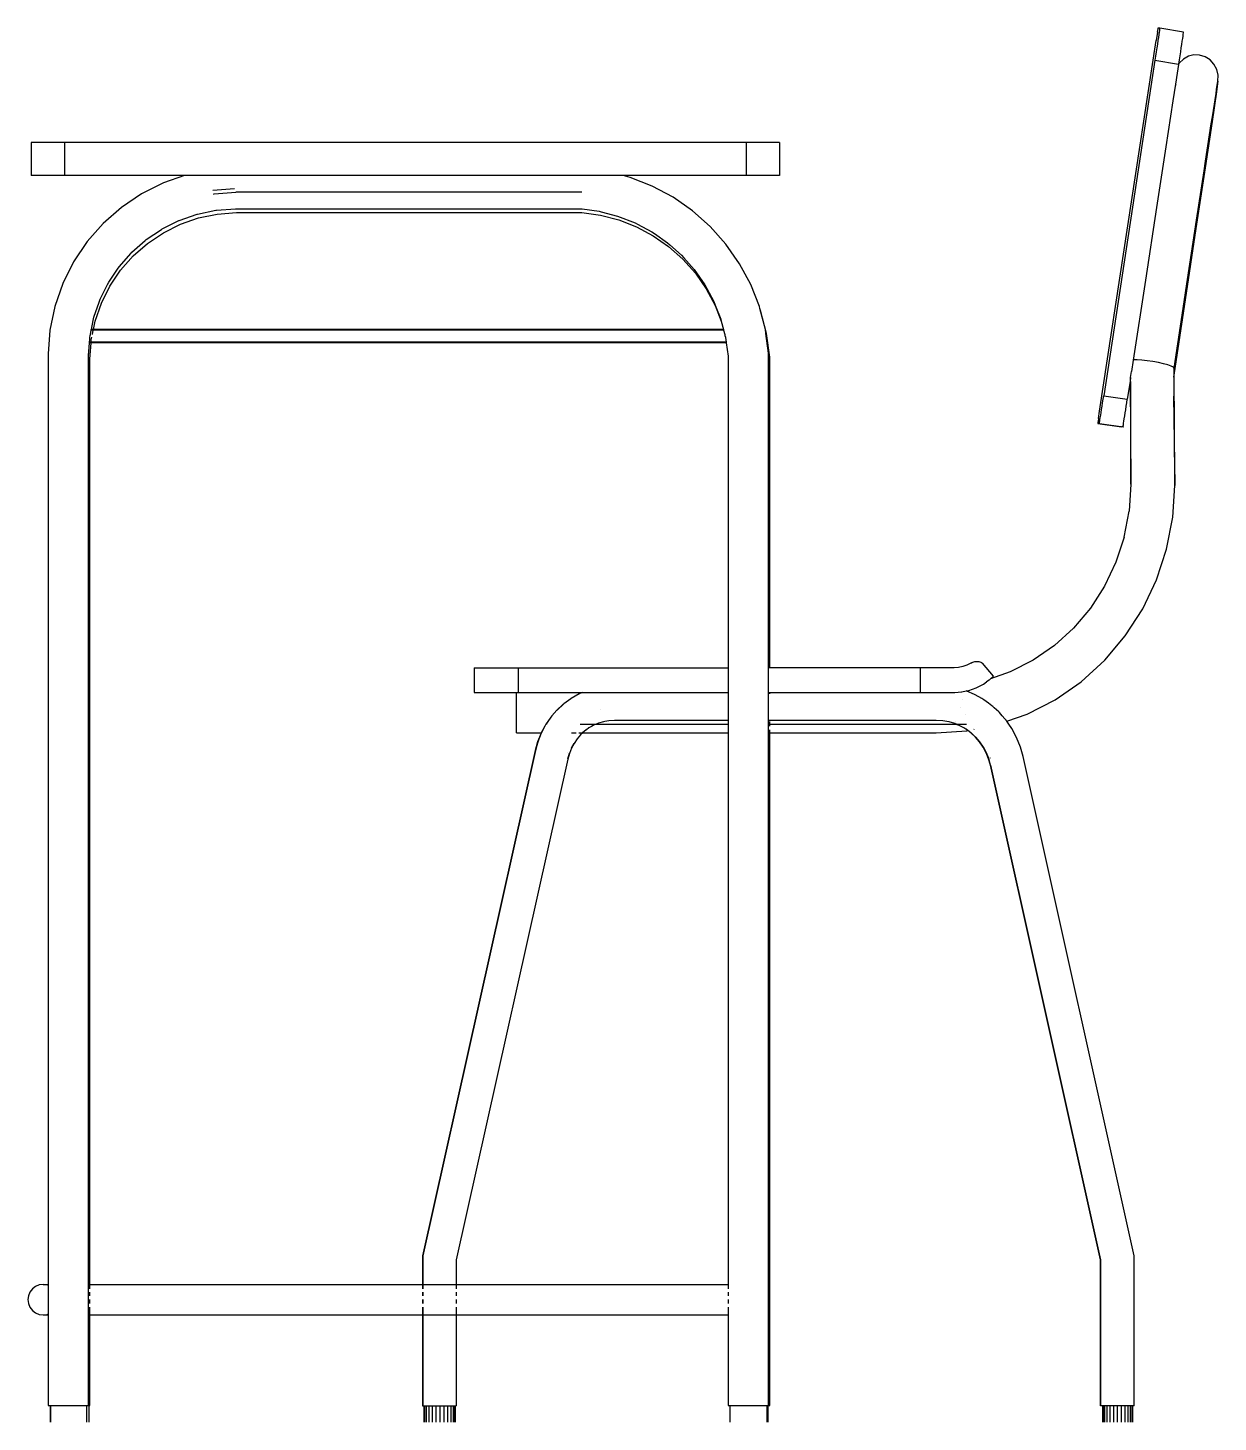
# Model space of a CAD drawing. Header units: metres. Extents: x 258817 to 259192, y 1878716 to 1878911.
# Drawn here: x 259079.992 to 259080.708, y 1878841.443 to 1878842.282 of the extents above; entities that cross this region are included whole.
import ezdxf

# ---------------------------------------------------------------- set-up
doc = ezdxf.new("R2010")
doc.units = ezdxf.units.M
doc.header["$MEASUREMENT"] = 0
doc.layers.add('Vistas', color=7, linetype='Continuous')

# ---------------------------------------------------------------- blocks, each defined once
blk = doc.blocks.new('silas')
for p, q in [((259030.67118, 1878842.27929), (259030.6704, 1878842.27428)), ((259030.67118, 1878842.27929), (259030.67136, 1878842.28041)), ((259030.67136, 1878842.28041), (259030.67149, 1878842.28123)), ((259030.67173, 1878842.2762), (259030.67144, 1878842.27428)), ((259030.67149, 1878842.28123), (259030.67157, 1878842.28173)), ((259030.67157, 1878842.28173), (259030.67161, 1878842.2819)), ((259030.67161, 1878842.2819), (259030.67256, 1878842.2819)), ((259030.67198, 1878842.27788), (259030.67173, 1878842.2762)), ((259030.67219, 1878842.27929), (259030.67198, 1878842.27788)), ((259030.67235, 1878842.28042), (259030.67219, 1878842.27929)), ((259030.67247, 1878842.28124), (259030.67235, 1878842.28042)), ((259030.67254, 1878842.28173), (259030.67247, 1878842.28124)), ((259030.67256, 1878842.2819), (259030.67254, 1878842.28173)), ((259030.67256, 1878842.2819), (259030.68673, 1878842.27957)), ((259030.68614, 1878842.27555), (259030.68589, 1878842.27387)), ((259030.68635, 1878842.27696), (259030.68614, 1878842.27555)), ((259030.68652, 1878842.27809), (259030.68635, 1878842.27696)), ((259030.68664, 1878842.27891), (259030.68652, 1878842.27809)), ((259030.68671, 1878842.2794), (259030.68664, 1878842.27891)), ((259030.68673, 1878842.27957), (259030.68671, 1878842.2794)), ((259030.63633, 1878842.05119), (259030.6704, 1878842.27428)), ((259030.67041, 1878842.26746), (259030.67003, 1878842.26497)), ((259030.67077, 1878842.26988), (259030.67041, 1878842.26746)), ((259030.67112, 1878842.27216), (259030.67077, 1878842.26988)), ((259030.67144, 1878842.27428), (259030.67112, 1878842.27216)), ((259030.68494, 1878842.26755), (259030.68457, 1878842.26513)), ((259030.68529, 1878842.26983), (259030.68494, 1878842.26755)), ((259030.68561, 1878842.27195), (259030.68529, 1878842.26983)), ((259030.68589, 1878842.27387), (259030.68561, 1878842.27195)), ((259030.66964, 1878842.26242), (259030.63882, 1878842.06058)), ((259030.67003, 1878842.26497), (259030.66964, 1878842.26242)), ((259030.66964, 1878842.26242), (259030.68381, 1878842.26009)), ((259030.68377, 1878842.25983), (259030.68298, 1878842.25471)), ((259030.68424, 1878842.26064), (259030.68377, 1878842.25983)), ((259030.68381, 1878842.26009), (259030.68377, 1878842.25983)), ((259030.68419, 1878842.26264), (259030.68381, 1878842.26009)), ((259030.68457, 1878842.26513), (259030.68419, 1878842.26264)), ((259030.68673, 1878842.26311), (259030.68424, 1878842.26064)), ((259030.68975, 1878842.26483), (259030.68673, 1878842.26311)), ((259030.6931, 1878842.26567), (259030.68975, 1878842.26483)), ((259030.69654, 1878842.26558), (259030.6931, 1878842.26567)), ((259030.69984, 1878842.26457), (259030.69654, 1878842.26558)), ((259030.70279, 1878842.2627), (259030.69984, 1878842.26457)), ((259030.70516, 1878842.2601), (259030.70279, 1878842.2627)), ((259030.70682, 1878842.25695), (259030.70516, 1878842.2601)), ((259030.68298, 1878842.25471), (259030.68197, 1878842.24809)), ((259030.70755, 1878842.24987), (259030.70662, 1878842.24336)), ((259030.70673, 1878842.24479), (259030.70755, 1878842.24987)), ((259030.70763, 1878842.25346), (259030.70682, 1878842.25695)), ((259030.70755, 1878842.24987), (259030.70763, 1878842.25346)), ((259030.68197, 1878842.24809), (259030.68042, 1878842.23791)), ((259030.68197, 1878842.24809), (259030.68214, 1878842.24736)), ((259030.70662, 1878842.24336), (259030.70398, 1878842.22563)), ((259030.70419, 1878842.2284), (259030.70637, 1878842.24249)), ((259030.70637, 1878842.24249), (259030.70673, 1878842.24479)), ((259030.68042, 1878842.23791), (259030.67622, 1878842.21038)), ((259030.70398, 1878842.22563), (259030.69979, 1878842.1977)), ((259030.70354, 1878842.22415), (259030.70419, 1878842.2284)), ((259030.70009, 1878842.20166), (259030.70354, 1878842.22415)), ((259030.44376, 1878842.21298), (259029.99376, 1878842.21298)), ((259029.99376, 1878842.21298), (259029.99376, 1878842.19298)), ((259030.01376, 1878842.21298), (259030.01376, 1878842.19298)), ((259030.42376, 1878842.21298), (259030.42376, 1878842.19298)), ((259030.44376, 1878842.21298), (259030.44376, 1878842.19298)), ((259030.67622, 1878842.21038), (259030.67062, 1878842.17373)), ((259030.69922, 1878842.19596), (259030.70009, 1878842.20166)), ((259030.44376, 1878842.19298), (259029.99376, 1878842.19298)), ((259030.08592, 1878842.19298), (259030.07331, 1878842.1886)), ((259030.354, 1878842.19189), (259030.34984, 1878842.19298)), ((259030.36728, 1878842.18669), (259030.354, 1878842.19189)), ((259030.69979, 1878842.1977), (259030.69429, 1878842.16119)), ((259030.69466, 1878842.16611), (259030.69922, 1878842.19596)), ((259030.07331, 1878842.1886), (259030.06024, 1878842.18207)), ((259030.10313, 1878842.18428), (259030.11613, 1878842.18528)), ((259030.10388, 1878842.18198), (259030.11688, 1878842.18298)), ((259030.32497, 1878842.18298), (259030.11688, 1878842.18298)), ((259030.37985, 1878842.17997), (259030.36728, 1878842.18669)), ((259030.04811, 1878842.17391), (259030.03714, 1878842.16427)), ((259030.06024, 1878842.18207), (259030.04811, 1878842.17391)), ((259030.10347, 1878842.18189), (259030.10388, 1878842.18198)), ((259030.39154, 1878842.17182), (259030.37985, 1878842.17997)), ((259030.07254, 1878842.16096), (259030.08261, 1878842.16599)), ((259030.08261, 1878842.16599), (259030.0828, 1878842.16608)), ((259030.0828, 1878842.16608), (259030.09362, 1878842.16985)), ((259030.08355, 1878842.16378), (259030.09438, 1878842.16755)), ((259030.09362, 1878842.16985), (259030.09373, 1878842.16987)), ((259030.09373, 1878842.16987), (259030.10485, 1878842.17219)), ((259030.09438, 1878842.16755), (259030.1056, 1878842.16989)), ((259030.10485, 1878842.17219), (259030.10527, 1878842.17222)), ((259030.10527, 1878842.17222), (259030.1166, 1878842.17309)), ((259030.1056, 1878842.16989), (259030.11735, 1878842.17079)), ((259030.1166, 1878842.17309), (259030.32429, 1878842.17309)), ((259030.11735, 1878842.17079), (259030.32504, 1878842.17079)), ((259030.32429, 1878842.17309), (259030.32519, 1878842.17297)), ((259030.32504, 1878842.17079), (259030.33619, 1878842.16924)), ((259030.32519, 1878842.17297), (259030.33544, 1878842.17154)), ((259030.33544, 1878842.17154), (259030.33659, 1878842.17124)), ((259030.33619, 1878842.16924), (259030.3472, 1878842.16637)), ((259030.33659, 1878842.17124), (259030.34645, 1878842.16867)), ((259030.34645, 1878842.16867), (259030.35705, 1878842.16452)), ((259030.3472, 1878842.16637), (259030.3578, 1878842.16222)), ((259030.4022, 1878842.16235), (259030.39154, 1878842.17182)), ((259030.67062, 1878842.17373), (259030.66396, 1878842.1301)), ((259030.69367, 1878842.15959), (259030.69466, 1878842.16611)), ((259030.03714, 1878842.16427), (259030.02749, 1878842.15329)), ((259030.06303, 1878842.15456), (259030.07212, 1878842.16068)), ((259030.06378, 1878842.15226), (259030.07329, 1878842.15866)), ((259030.07212, 1878842.16068), (259030.07254, 1878842.16096)), ((259030.07329, 1878842.15866), (259030.08355, 1878842.16378)), ((259030.35705, 1878842.16452), (259030.35848, 1878842.1637)), ((259030.3578, 1878842.16222), (259030.36784, 1878842.15685)), ((259030.35848, 1878842.1637), (259030.36709, 1878842.15915)), ((259030.36709, 1878842.15915), (259030.3686, 1878842.15809)), ((259030.3686, 1878842.15809), (259030.37642, 1878842.15264)), ((259030.41167, 1878842.15169), (259030.4022, 1878842.16235)), ((259030.69429, 1878842.16119), (259030.6878, 1878842.1182)), ((259030.68822, 1878842.12379), (259030.69367, 1878842.15959)), ((259030.02749, 1878842.15329), (259030.01934, 1878842.14117)), ((259030.05441, 1878842.14699), (259030.06242, 1878842.15403)), ((259030.05517, 1878842.14469), (259030.06378, 1878842.15226)), ((259030.06242, 1878842.15403), (259030.06303, 1878842.15456)), ((259030.36784, 1878842.15685), (259030.37717, 1878842.15034)), ((259030.37642, 1878842.15264), (259030.37793, 1878842.1513)), ((259030.37717, 1878842.15034), (259030.38568, 1878842.14278)), ((259030.37793, 1878842.1513), (259030.38493, 1878842.14508)), ((259030.41982, 1878842.14), (259030.41167, 1878842.15169)), ((259030.01934, 1878842.14117), (259030.01281, 1878842.1281)), ((259030.04685, 1878842.13838), (259030.05369, 1878842.14617)), ((259030.0476, 1878842.13608), (259030.05517, 1878842.14469)), ((259030.05369, 1878842.14617), (259030.05441, 1878842.14699)), ((259030.38493, 1878842.14508), (259030.38636, 1878842.14347)), ((259030.38568, 1878842.14278), (259030.39324, 1878842.13427)), ((259030.38636, 1878842.14347), (259030.39249, 1878842.13657)), ((259030.04045, 1878842.12887), (259030.04608, 1878842.13725)), ((259030.0412, 1878842.12657), (259030.0476, 1878842.13608)), ((259030.04608, 1878842.13725), (259030.04685, 1878842.13838)), ((259030.39249, 1878842.13657), (259030.399, 1878842.12724)), ((259030.39324, 1878842.13427), (259030.39975, 1878842.12494)), ((259030.42654, 1878842.12743), (259030.41982, 1878842.14)), ((259030.01281, 1878842.1281), (259030.00802, 1878842.1143)), ((259030.03532, 1878842.11861), (259030.03973, 1878842.12743)), ((259030.03608, 1878842.11631), (259030.0412, 1878842.12657)), ((259030.03973, 1878842.12743), (259030.04045, 1878842.12887)), ((259030.399, 1878842.12724), (259030.4001, 1878842.12515)), ((259030.39975, 1878842.12494), (259030.40512, 1878842.1149)), ((259030.4001, 1878842.12515), (259030.40436, 1878842.1172)), ((259030.43174, 1878842.11416), (259030.42654, 1878842.12743)), ((259030.66396, 1878842.1301), (259030.65662, 1878842.08202)), ((259030.6872, 1878842.11711), (259030.68822, 1878842.12379)), ((259030.03156, 1878842.10778), (259030.03472, 1878842.11688)), ((259030.03231, 1878842.10548), (259030.03608, 1878842.11631)), ((259030.03472, 1878842.11688), (259030.03515, 1878842.11812)), ((259030.03515, 1878842.11812), (259030.03532, 1878842.11861)), ((259030.40436, 1878842.1172), (259030.40524, 1878842.11496)), ((259030.68113, 1878842.07716), (259030.6872, 1878842.11711)), ((259030.6878, 1878842.1182), (259030.68115, 1878842.07428)), ((259030.00802, 1878842.1143), (259030.00503, 1878842.1)), ((259030.03115, 1878842.10581), (259030.03156, 1878842.10778)), ((259030.40512, 1878842.1149), (259030.40881, 1878842.10546)), ((259030.40524, 1878842.11496), (259030.40852, 1878842.1066)), ((259030.43204, 1878842.11301), (259030.43174, 1878842.11416)), ((259030.43249, 1878842.11186), (259030.43204, 1878842.11301)), ((259030.43534, 1878842.10036), (259030.43204, 1878842.11301)), ((259030.43609, 1878842.09806), (259030.43249, 1878842.11186)), ((259030.00503, 1878842.1), (259030.00394, 1878842.08575)), ((259030.02938, 1878842.09732), (259030.02993, 1878842.09996)), ((259030.41025, 1878842.09996), (259030.02951, 1878842.09996)), ((259030.41013, 1878842.10042), (259030.0296, 1878842.10042)), ((259030.02993, 1878842.09996), (259030.03003, 1878842.10042)), ((259030.03003, 1878842.10042), (259030.03115, 1878842.10581)), ((259030.03061, 1878842.09732), (259030.03116, 1878842.09996)), ((259030.03116, 1878842.09996), (259030.03126, 1878842.10042)), ((259030.03126, 1878842.10042), (259030.03231, 1878842.10548)), ((259030.40852, 1878842.1066), (259030.40881, 1878842.10546)), ((259030.40881, 1878842.10546), (259030.41013, 1878842.10042)), ((259030.41013, 1878842.10042), (259030.41025, 1878842.09996)), ((259030.41025, 1878842.09996), (259030.41094, 1878842.09732)), ((259030.43569, 1878842.09798), (259030.43534, 1878842.10036)), ((259030.02832, 1878842.08481), (259030.0289, 1878842.09238)), ((259030.0289, 1878842.09238), (259030.02894, 1878842.09285)), ((259030.41184, 1878842.09238), (259030.0289, 1878842.09238)), ((259030.02894, 1878842.09285), (259030.02905, 1878842.09439)), ((259030.41177, 1878842.09285), (259030.02894, 1878842.09285)), ((259030.02905, 1878842.09439), (259030.02917, 1878842.09586)), ((259030.02907, 1878842.08251), (259030.02983, 1878842.09238)), ((259030.02917, 1878842.09586), (259030.02922, 1878842.09656)), ((259030.02922, 1878842.09656), (259030.02928, 1878842.09685)), ((259030.02928, 1878842.09685), (259030.02938, 1878842.09732)), ((259030.02983, 1878842.09238), (259030.02986, 1878842.09285)), ((259030.02986, 1878842.09285), (259030.02997, 1878842.09426)), ((259030.02997, 1878842.09426), (259030.03031, 1878842.09586)), ((259030.41094, 1878842.09732), (259030.41106, 1878842.09685)), ((259030.41106, 1878842.09685), (259030.41132, 1878842.09586)), ((259030.41132, 1878842.09586), (259030.41139, 1878842.09559)), ((259030.41139, 1878842.09559), (259030.41177, 1878842.09285)), ((259030.41177, 1878842.09285), (259030.41184, 1878842.09238)), ((259030.41184, 1878842.09238), (259030.41294, 1878842.08444)), ((259030.43732, 1878842.08612), (259030.43569, 1878842.09798)), ((259030.43807, 1878842.08382), (259030.43609, 1878842.09806)), ((259030.00394, 1878842.08575), (259030.00394, 1878841.45298)), ((259030.02832, 1878841.45298), (259030.02832, 1878842.08481)), ((259030.02907, 1878841.52313), (259030.02907, 1878842.08251)), ((259030.41294, 1878842.08444), (259030.41294, 1878841.52313)), ((259030.43732, 1878841.45298), (259030.43732, 1878842.08612)), ((259030.43807, 1878841.89685), (259030.43807, 1878842.08382)), ((259030.65662, 1878842.08202), (259030.65556, 1878842.07512)), ((259030.65692, 1878842.08207), (259030.65662, 1878842.08202)), ((259030.65904, 1878842.08212), (259030.65692, 1878842.08207)), ((259030.66178, 1878842.08198), (259030.65904, 1878842.08212)), ((259030.66495, 1878842.08165), (259030.66178, 1878842.08198)), ((259030.66833, 1878842.08116), (259030.66495, 1878842.08165)), ((259030.65501, 1878842.07149), (259030.65556, 1878842.07512)), ((259030.67169, 1878842.08055), (259030.66833, 1878842.08116)), ((259030.67481, 1878842.07985), (259030.67169, 1878842.08055)), ((259030.67748, 1878842.07911), (259030.67481, 1878842.07985)), ((259030.6795, 1878842.07838), (259030.67748, 1878842.07911)), ((259030.68075, 1878842.07772), (259030.6795, 1878842.07838)), ((259030.68113, 1878842.07716), (259030.68075, 1878842.07772)), ((259030.68115, 1878842.07428), (259030.68077, 1878842.0718)), ((259030.68115, 1878842.07428), (259030.68113, 1878842.07716)), ((259030.68151, 1878842.00651), (259030.68115, 1878842.07428)), ((259030.65466, 1878842.06919), (259030.65303, 1878842.05854)), ((259030.65501, 1878842.07149), (259030.65466, 1878842.06919)), ((259030.65466, 1878842.06919), (259030.65512, 1878842.0074)), ((259030.65507, 1878842.06703), (259030.65501, 1878842.07149)), ((259030.65512, 1878842.0074), (259030.65507, 1878842.06703)), ((259030.63816, 1878842.05627), (259030.63849, 1878842.05841)), ((259030.63849, 1878842.05841), (259030.63882, 1878842.06058)), ((259030.63882, 1878842.06058), (259030.65303, 1878842.05854)), ((259030.6527, 1878842.05636), (259030.65303, 1878842.05854)), ((259030.68082, 1878842.0604), (259030.68151, 1878842.00651)), ((259030.63569, 1878842.04692), (259030.63633, 1878842.05119)), ((259030.63678, 1878842.04736), (259030.63701, 1878842.0488)), ((259030.63701, 1878842.0488), (259030.63726, 1878842.05044)), ((259030.63726, 1878842.05044), (259030.63754, 1878842.05225)), ((259030.63754, 1878842.05225), (259030.63784, 1878842.0542)), ((259030.63784, 1878842.0542), (259030.63816, 1878842.05627)), ((259030.65122, 1878842.04676), (259030.65147, 1878842.04839)), ((259030.65147, 1878842.04839), (259030.65175, 1878842.05021)), ((259030.65175, 1878842.05021), (259030.65205, 1878842.05216)), ((259030.65205, 1878842.05216), (259030.65237, 1878842.05423)), ((259030.65237, 1878842.05423), (259030.6527, 1878842.05636)), ((259030.63527, 1878842.04404), (259030.63525, 1878842.04391)), ((259030.63623, 1878842.04392), (259030.63525, 1878842.04391)), ((259030.63525, 1878842.04391), (259030.64946, 1878842.04187)), ((259030.63532, 1878842.04441), (259030.63527, 1878842.04404)), ((259030.63541, 1878842.04502), (259030.63532, 1878842.04441)), ((259030.63569, 1878842.04692), (259030.63541, 1878842.04502)), ((259030.63623, 1878842.04392), (259030.63626, 1878842.04406)), ((259030.63623, 1878842.04392), (259030.65044, 1878842.04187)), ((259030.63626, 1878842.04406), (259030.63633, 1878842.04448)), ((259030.63633, 1878842.04448), (259030.63644, 1878842.04519)), ((259030.63644, 1878842.04519), (259030.63659, 1878842.04615)), ((259030.63659, 1878842.04615), (259030.63678, 1878842.04736)), ((259030.64938, 1878842.04158), (259030.64943, 1878842.04187)), ((259030.65044, 1878842.04187), (259030.64946, 1878842.04187)), ((259030.65044, 1878842.04187), (259030.65039, 1878842.04159)), ((259030.65044, 1878842.04187), (259030.65047, 1878842.04202)), ((259030.65049, 1878842.04187), (259030.65044, 1878842.04159)), ((259030.65047, 1878842.04202), (259030.65054, 1878842.04244)), ((259030.65054, 1878842.04244), (259030.65065, 1878842.04314)), ((259030.65065, 1878842.04314), (259030.65081, 1878842.04411)), ((259030.65081, 1878842.04411), (259030.651, 1878842.04532)), ((259030.651, 1878842.04532), (259030.65122, 1878842.04676)), ((259030.65512, 1878842.0074), (259030.65408, 1878841.99105)), ((259030.68031, 1878841.98747), (259030.68151, 1878842.00651)), ((259030.65109, 1878841.97542), (259030.65408, 1878841.99105)), ((259030.67664, 1878841.96831), (259030.68031, 1878841.98747)), ((259030.65109, 1878841.97542), (259030.64615, 1878841.96033)), ((259030.67059, 1878841.94982), (259030.67664, 1878841.96831)), ((259030.64615, 1878841.96033), (259030.63936, 1878841.94603)), ((259030.66227, 1878841.93231), (259030.67059, 1878841.94982)), ((259030.63936, 1878841.94603), (259030.63083, 1878841.93278)), ((259030.63083, 1878841.93278), (259030.6207, 1878841.9208)), ((259030.65181, 1878841.91607), (259030.66227, 1878841.93231)), ((259030.6207, 1878841.9208), (259030.60916, 1878841.91029)), ((259030.63941, 1878841.90139), (259030.65181, 1878841.91607)), ((259030.60916, 1878841.91029), (259030.59639, 1878841.90143)), ((259030.55147, 1878841.89703), (259030.54883, 1878841.89685)), ((259030.55407, 1878841.89757), (259030.55147, 1878841.89703)), ((259030.55658, 1878841.89845), (259030.55407, 1878841.89757)), ((259030.55895, 1878841.89967), (259030.55658, 1878841.89845)), ((259030.55895, 1878841.89967), (259030.55949, 1878841.89996)), ((259030.55949, 1878841.89996), (259030.56006, 1878841.90021)), ((259030.56006, 1878841.90021), (259030.56064, 1878841.90041)), ((259030.56064, 1878841.90041), (259030.56124, 1878841.90055)), ((259030.56124, 1878841.90055), (259030.56185, 1878841.90063)), ((259030.56185, 1878841.90063), (259030.56246, 1878841.90066)), ((259030.56246, 1878841.90066), (259030.56307, 1878841.90063)), ((259030.56307, 1878841.90063), (259030.56368, 1878841.90055)), ((259030.56368, 1878841.90055), (259030.56428, 1878841.90041)), ((259030.56428, 1878841.90041), (259030.56486, 1878841.90021)), ((259030.56486, 1878841.90021), (259030.56542, 1878841.89996)), ((259030.56542, 1878841.89996), (259030.56597, 1878841.89967)), ((259030.57254, 1878841.89188), (259030.56597, 1878841.89967)), ((259030.59639, 1878841.90143), (259030.58262, 1878841.89439)), ((259030.62526, 1878841.88851), (259030.63941, 1878841.90139)), ((259030.26022, 1878841.89685), (259030.26022, 1878841.88206)), ((259030.26022, 1878841.89685), (259030.41294, 1878841.89685)), ((259030.28664, 1878841.89685), (259030.28664, 1878841.88206)), ((259030.54883, 1878841.89685), (259030.4369, 1878841.89685)), ((259030.52859, 1878841.88206), (259030.52859, 1878841.89685)), ((259030.56985, 1878841.88943), (259030.56831, 1878841.88837)), ((259030.56985, 1878841.88943), (259030.57066, 1878841.89017)), ((259030.58262, 1878841.89439), (259030.57066, 1878841.89017)), ((259030.57066, 1878841.89017), (259030.57254, 1878841.89188)), ((259030.26022, 1878841.88206), (259030.41294, 1878841.88206)), ((259030.28565, 1878841.85769), (259030.28565, 1878841.88206)), ((259030.32328, 1878841.8811), (259030.31854, 1878841.87838)), ((259030.32321, 1878841.88112), (259030.32317, 1878841.8811)), ((259030.32321, 1878841.88112), (259030.32328, 1878841.8811)), ((259030.32332, 1878841.88112), (259030.32328, 1878841.8811)), ((259030.32541, 1878841.88206), (259030.32332, 1878841.88112)), ((259030.33418, 1878841.8817), (259030.33419, 1878841.88167)), ((259030.4369, 1878841.88206), (259030.5493, 1878841.88206)), ((259030.43807, 1878841.8811), (259030.43807, 1878841.88206)), ((259030.5493, 1878841.88206), (259030.55334, 1878841.88234)), ((259030.55334, 1878841.88234), (259030.5535, 1878841.88237)), ((259030.5535, 1878841.88237), (259030.55621, 1878841.88293)), ((259030.55621, 1878841.88293), (259030.55777, 1878841.88325)), ((259030.55649, 1878841.88281), (259030.55621, 1878841.88293)), ((259030.56103, 1878841.88086), (259030.55649, 1878841.88281)), ((259030.55777, 1878841.88325), (259030.56204, 1878841.88476)), ((259030.56154, 1878841.88064), (259030.56103, 1878841.88086)), ((259030.56545, 1878841.8784), (259030.56154, 1878841.88064)), ((259030.56204, 1878841.88476), (259030.56609, 1878841.88683)), ((259030.56609, 1878841.88683), (259030.56644, 1878841.88707)), ((259030.56644, 1878841.88707), (259030.56831, 1878841.88837)), ((259030.60962, 1878841.87766), (259030.62526, 1878841.88851)), ((259030.31382, 1878841.87496), (259030.30999, 1878841.87142)), ((259030.31393, 1878841.87496), (259030.3101, 1878841.87142)), ((259030.31409, 1878841.87511), (259030.31393, 1878841.87496)), ((259030.31838, 1878841.87826), (259030.31409, 1878841.87511)), ((259030.31854, 1878841.87838), (259030.31838, 1878841.87826)), ((259030.55252, 1878841.87294), (259030.55251, 1878841.87291)), ((259030.55406, 1878841.87792), (259030.55406, 1878841.87795)), ((259030.56677, 1878841.87765), (259030.56545, 1878841.8784)), ((259030.56951, 1878841.87563), (259030.56677, 1878841.87765)), ((259030.57164, 1878841.87407), (259030.56951, 1878841.87563)), ((259030.57211, 1878841.87363), (259030.57164, 1878841.87407)), ((259030.57299, 1878841.87282), (259030.57211, 1878841.87363)), ((259030.57572, 1878841.87029), (259030.57299, 1878841.87282)), ((259030.59274, 1878841.86902), (259030.60962, 1878841.87766)), ((259030.3045, 1878841.86457), (259030.30342, 1878841.86298)), ((259030.30461, 1878841.86457), (259030.30352, 1878841.86298)), ((259030.30637, 1878841.86713), (259030.30461, 1878841.86457)), ((259030.30702, 1878841.86787), (259030.30637, 1878841.86713)), ((259030.31002, 1878841.87135), (259030.30702, 1878841.86787)), ((259030.3101, 1878841.87142), (259030.31002, 1878841.87135)), ((259030.3349, 1878841.86352), (259030.33375, 1878841.86298)), ((259030.335, 1878841.86352), (259030.3349, 1878841.86352)), ((259030.33797, 1878841.86443), (259030.335, 1878841.86352)), ((259030.33636, 1878841.87178), (259030.33636, 1878841.87175)), ((259030.33808, 1878841.86443), (259030.33797, 1878841.86443)), ((259030.33873, 1878841.86457), (259030.33808, 1878841.86443)), ((259030.33884, 1878841.86457), (259030.33873, 1878841.86457)), ((259030.34123, 1878841.86499), (259030.33884, 1878841.86457)), ((259030.3447, 1878841.86519), (259030.34123, 1878841.86499)), ((259030.41294, 1878841.86519), (259030.3447, 1878841.86519)), ((259030.53815, 1878841.86519), (259030.4369, 1878841.86519)), ((259030.43807, 1878841.86173), (259030.43807, 1878841.86457)), ((259030.54203, 1878841.86496), (259030.53815, 1878841.86519)), ((259030.54214, 1878841.86496), (259030.54203, 1878841.86496)), ((259030.54569, 1878841.86431), (259030.54214, 1878841.86496)), ((259030.5458, 1878841.86431), (259030.54569, 1878841.86431)), ((259030.54926, 1878841.86325), (259030.5458, 1878841.86431)), ((259030.54968, 1878841.86449), (259030.54967, 1878841.86446)), ((259030.55586, 1878841.86861), (259030.55584, 1878841.86857)), ((259030.5761, 1878841.86995), (259030.57572, 1878841.87029)), ((259030.57777, 1878841.86801), (259030.5761, 1878841.86995)), ((259030.5793, 1878841.86624), (259030.57777, 1878841.86801)), ((259030.58009, 1878841.86533), (259030.5793, 1878841.86624)), ((259030.58023, 1878841.86512), (259030.58009, 1878841.86533)), ((259030.58051, 1878841.86471), (259030.58023, 1878841.86512)), ((259030.58051, 1878841.86471), (259030.59274, 1878841.86902)), ((259030.5817, 1878841.86298), (259030.58051, 1878841.86471)), ((259030.28565, 1878841.85769), (259030.30062, 1878841.85769)), ((259030.30045, 1878841.85757), (259030.29835, 1878841.85235)), ((259030.30054, 1878841.85753), (259030.29846, 1878841.85235)), ((259030.30051, 1878841.85769), (259030.30045, 1878841.85757)), ((259030.30151, 1878841.85954), (259030.30051, 1878841.85769)), ((259030.30056, 1878841.85757), (259030.30054, 1878841.85753)), ((259030.30062, 1878841.85769), (259030.30056, 1878841.85757)), ((259030.30161, 1878841.85954), (259030.30062, 1878841.85769)), ((259030.30278, 1878841.86173), (259030.30161, 1878841.85954)), ((259030.3031, 1878841.86252), (259030.30267, 1878841.86173)), ((259030.30318, 1878841.86247), (259030.30278, 1878841.86173)), ((259030.30342, 1878841.86298), (259030.3031, 1878841.86252)), ((259030.30321, 1878841.86252), (259030.30318, 1878841.86247)), ((259030.30352, 1878841.86298), (259030.30321, 1878841.86252)), ((259030.31875, 1878841.85769), (259030.32151, 1878841.85769)), ((259030.32425, 1878841.85652), (259030.32212, 1878841.85405)), ((259030.32313, 1878841.85769), (259030.41294, 1878841.85769)), ((259030.32404, 1878841.86298), (259030.32748, 1878841.86298)), ((259030.3254, 1878841.85769), (259030.3242, 1878841.85658)), ((259030.32551, 1878841.85769), (259030.32425, 1878841.85652)), ((259030.32653, 1878841.85873), (259030.3254, 1878841.85769)), ((259030.32664, 1878841.85873), (259030.32551, 1878841.85769)), ((259030.32764, 1878841.85954), (259030.32653, 1878841.85873)), ((259030.32774, 1878841.85954), (259030.32664, 1878841.85873)), ((259030.32925, 1878841.86065), (259030.32774, 1878841.85954)), ((259030.32784, 1878841.86298), (259030.41294, 1878841.86298)), ((259030.33113, 1878841.86173), (259030.32925, 1878841.86065)), ((259030.33194, 1878841.86225), (259030.33103, 1878841.86173)), ((259030.33205, 1878841.86225), (259030.33113, 1878841.86173)), ((259030.33205, 1878841.86225), (259030.33194, 1878841.86225)), ((259030.33365, 1878841.86298), (259030.33205, 1878841.86225)), ((259030.4369, 1878841.86298), (259030.55313, 1878841.86298)), ((259030.4369, 1878841.85769), (259030.53813, 1878841.85769)), ((259030.43807, 1878841.45298), (259030.43807, 1878841.85954)), ((259030.53813, 1878841.85769), (259030.55647, 1878841.85894)), ((259030.54937, 1878841.86325), (259030.54926, 1878841.86325)), ((259030.54989, 1878841.86298), (259030.54937, 1878841.86325)), ((259030.55078, 1878841.8626), (259030.55, 1878841.86298)), ((259030.55088, 1878841.8626), (259030.55078, 1878841.8626)), ((259030.5528, 1878841.86178), (259030.55088, 1878841.8626)), ((259030.55473, 1878841.86067), (259030.5528, 1878841.86178)), ((259030.55325, 1878841.86298), (259030.55323, 1878841.86294)), ((259030.55336, 1878841.86298), (259030.55596, 1878841.86295)), ((259030.55595, 1878841.85991), (259030.55463, 1878841.86067)), ((259030.55597, 1878841.85996), (259030.55473, 1878841.86067)), ((259030.5571, 1878841.85907), (259030.55595, 1878841.85991)), ((259030.55596, 1878841.86295), (259030.55638, 1878841.86298)), ((259030.55606, 1878841.85991), (259030.55597, 1878841.85996)), ((259030.55719, 1878841.85908), (259030.55606, 1878841.85991)), ((259030.55647, 1878841.85894), (259030.5571, 1878841.85907)), ((259030.5571, 1878841.85907), (259030.55719, 1878841.85908)), ((259030.55898, 1878841.85769), (259030.5571, 1878841.85907)), ((259030.55719, 1878841.85908), (259030.55749, 1878841.85915)), ((259030.55902, 1878841.85774), (259030.55719, 1878841.85908)), ((259030.55749, 1878841.85915), (259030.55757, 1878841.85916)), ((259030.56175, 1878841.85512), (259030.55898, 1878841.85769)), ((259030.55909, 1878841.85769), (259030.55902, 1878841.85774)), ((259030.5618, 1878841.85518), (259030.55909, 1878841.85769)), ((259030.56072, 1878841.85981), (259030.56085, 1878841.85984)), ((259030.56085, 1878841.85984), (259030.56094, 1878841.85986)), ((259030.56423, 1878841.85225), (259030.56175, 1878841.85512)), ((259030.56186, 1878841.85512), (259030.5618, 1878841.85518)), ((259030.56434, 1878841.85225), (259030.56186, 1878841.85512)), ((259030.58355, 1878841.86028), (259030.5817, 1878841.86298)), ((259030.58645, 1878841.85487), (259030.58355, 1878841.86028)), ((259030.29691, 1878841.84719), (259030.2292, 1878841.54308)), ((259030.29701, 1878841.84716), (259030.22931, 1878841.54306)), ((259030.29835, 1878841.85235), (259030.29691, 1878841.84719)), ((259030.29702, 1878841.84719), (259030.29701, 1878841.84716)), ((259030.29845, 1878841.85231), (259030.29702, 1878841.84719)), ((259030.29846, 1878841.85235), (259030.29845, 1878841.85231)), ((259030.29874, 1878841.85224), (259030.29873, 1878841.85221)), ((259030.31871, 1878841.84845), (259030.31748, 1878841.84539)), ((259030.32015, 1878841.85135), (259030.31862, 1878841.84849)), ((259030.32026, 1878841.85135), (259030.31871, 1878841.84845)), ((259030.32019, 1878841.8514), (259030.32015, 1878841.85135)), ((259030.32212, 1878841.85405), (259030.32026, 1878841.85135)), ((259030.56639, 1878841.84911), (259030.56423, 1878841.85225)), ((259030.5665, 1878841.84911), (259030.56434, 1878841.85225)), ((259030.56819, 1878841.84574), (259030.56639, 1878841.84911)), ((259030.5683, 1878841.84574), (259030.5665, 1878841.84911)), ((259030.58875, 1878841.84915), (259030.58645, 1878841.85487)), ((259030.59034, 1878841.84348), (259030.58875, 1878841.84915)), ((259030.31651, 1878841.84192), (259030.24944, 1878841.54069)), ((259030.31621, 1878841.84585), (259030.3162, 1878841.84581)), ((259030.31737, 1878841.84539), (259030.31641, 1878841.84194)), ((259030.31748, 1878841.84539), (259030.31651, 1878841.84192)), ((259030.31711, 1878841.84552), (259030.3171, 1878841.84548)), ((259030.31738, 1878841.84542), (259030.31737, 1878841.84539)), ((259030.56962, 1878841.84218), (259030.56819, 1878841.84574)), ((259030.56972, 1878841.84222), (259030.5683, 1878841.84574)), ((259030.57074, 1878841.8382), (259030.56962, 1878841.84218)), ((259030.56973, 1878841.84218), (259030.56972, 1878841.84222)), ((259030.57084, 1878841.83823), (259030.56973, 1878841.84218)), ((259030.5699, 1878841.84225), (259030.56989, 1878841.84228)), ((259030.5708, 1878841.84258), (259030.57079, 1878841.84261)), ((259030.65722, 1878841.54308), (259030.59034, 1878841.84348)), ((259030.63698, 1878841.54069), (259030.57074, 1878841.8382)), ((259030.57085, 1878841.8382), (259030.57084, 1878841.83823)), ((259030.63708, 1878841.54071), (259030.57085, 1878841.8382)), ((259030.2292, 1878841.54308), (259030.2292, 1878841.52313)), ((259030.22931, 1878841.54306), (259030.22931, 1878841.52313)), ((259030.24933, 1878841.54069), (259030.24933, 1878841.52313)), ((259030.24944, 1878841.54069), (259030.24944, 1878841.52313)), ((259030.63698, 1878841.45284), (259030.63698, 1878841.54069)), ((259030.63709, 1878841.45284), (259030.63708, 1878841.54071)), ((259030.65722, 1878841.45284), (259030.65722, 1878841.54308)), ((259029.99305, 1878841.52124), (259029.99214, 1878841.51903)), ((259029.99451, 1878841.52313), (259029.99305, 1878841.52124)), ((259029.99641, 1878841.52459), (259029.99451, 1878841.52313)), ((259029.99861, 1878841.5255), (259029.99641, 1878841.52459)), ((259030.00098, 1878841.52582), (259029.99861, 1878841.5255)), ((259030.00336, 1878841.5255), (259030.00098, 1878841.52582)), ((259030.00098, 1878841.52582), (259030.00435, 1878841.52582)), ((259030.00394, 1878841.52526), (259030.00336, 1878841.5255)), ((259030.00435, 1878841.52509), (259030.00394, 1878841.52526)), ((259030.0279, 1878841.52582), (259030.41294, 1878841.52582)), ((259030.02907, 1878841.51903), (259030.02907, 1878841.52124)), ((259030.2292, 1878841.52124), (259030.2292, 1878841.51903)), ((259030.22931, 1878841.52124), (259030.22931, 1878841.51903)), ((259030.24933, 1878841.52124), (259030.24933, 1878841.51903)), ((259030.24944, 1878841.52124), (259030.24944, 1878841.51903)), ((259030.41294, 1878841.52124), (259030.41294, 1878841.51903)), ((259029.99214, 1878841.51903), (259029.99183, 1878841.51666)), ((259029.99183, 1878841.51666), (259029.99214, 1878841.51429)), ((259029.99214, 1878841.51429), (259029.99305, 1878841.51208)), ((259029.99305, 1878841.51208), (259029.99451, 1878841.51018)), ((259030.02907, 1878841.51429), (259030.02907, 1878841.51666)), ((259030.02907, 1878841.50781), (259030.02907, 1878841.51208)), ((259030.2292, 1878841.51666), (259030.2292, 1878841.51429)), ((259030.2292, 1878841.51208), (259030.2292, 1878841.50781)), ((259030.22931, 1878841.51666), (259030.22931, 1878841.51429)), ((259030.22931, 1878841.51208), (259030.22931, 1878841.50781)), ((259030.24933, 1878841.51666), (259030.24933, 1878841.51429)), ((259030.24933, 1878841.51208), (259030.24933, 1878841.50781)), ((259030.24944, 1878841.51666), (259030.24944, 1878841.51429)), ((259030.24944, 1878841.51208), (259030.24944, 1878841.50781)), ((259030.41294, 1878841.51666), (259030.41294, 1878841.51429)), ((259030.41294, 1878841.51208), (259030.41294, 1878841.50781)), ((259029.99451, 1878841.51018), (259029.99641, 1878841.50873)), ((259029.99641, 1878841.50873), (259029.99861, 1878841.50781)), ((259029.99861, 1878841.50781), (259030.00098, 1878841.5075)), ((259030.00098, 1878841.5075), (259030.00435, 1878841.5075)), ((259030.00336, 1878841.50781), (259030.00394, 1878841.50805)), ((259030.00394, 1878841.50805), (259030.00435, 1878841.50822)), ((259030.0279, 1878841.5075), (259030.41294, 1878841.5075)), ((259030.02907, 1878841.45298), (259030.02907, 1878841.5075)), ((259030.2292, 1878841.5075), (259030.2292, 1878841.45284)), ((259030.22931, 1878841.5075), (259030.22931, 1878841.45284)), ((259030.24933, 1878841.5075), (259030.24933, 1878841.45284)), ((259030.24944, 1878841.5075), (259030.24944, 1878841.45284)), ((259030.41294, 1878841.50776), (259030.41294, 1878841.45298)), ((259030.00394, 1878841.45298), (259030.02907, 1878841.45298)), ((259030.00519, 1878841.45298), (259030.00519, 1878841.44298)), ((259030.00535, 1878841.45298), (259030.00535, 1878841.44298)), ((259030.02707, 1878841.45298), (259030.02707, 1878841.44298)), ((259030.02841, 1878841.45298), (259030.02841, 1878841.44298)), ((259030.2292, 1878841.45284), (259030.24944, 1878841.45284)), ((259030.22988, 1878841.45284), (259030.22988, 1878841.44298)), ((259030.22999, 1878841.45284), (259030.22999, 1878841.44298)), ((259030.23026, 1878841.45284), (259030.23026, 1878841.44298)), ((259030.23037, 1878841.45284), (259030.23037, 1878841.44298)), ((259030.23135, 1878841.45284), (259030.23135, 1878841.44298)), ((259030.23288, 1878841.45284), (259030.23288, 1878841.44298)), ((259030.23486, 1878841.45284), (259030.23486, 1878841.44298)), ((259030.23714, 1878841.45284), (259030.23714, 1878841.44298)), ((259030.23959, 1878841.45284), (259030.23958, 1878841.44298)), ((259030.242, 1878841.45284), (259030.242, 1878841.44298)), ((259030.24424, 1878841.45284), (259030.24424, 1878841.44298)), ((259030.24615, 1878841.45284), (259030.24615, 1878841.44298)), ((259030.2476, 1878841.45284), (259030.2476, 1878841.44298)), ((259030.24849, 1878841.45284), (259030.24849, 1878841.44298)), ((259030.24865, 1878841.45284), (259030.24865, 1878841.44298)), ((259030.24876, 1878841.45284), (259030.24876, 1878841.44298)), ((259030.41294, 1878841.45298), (259030.43807, 1878841.45298)), ((259030.41399, 1878841.45298), (259030.41399, 1878841.44298)), ((259030.43627, 1878841.45298), (259030.43627, 1878841.44298)), ((259030.43675, 1878841.45298), (259030.43675, 1878841.44298)), ((259030.65722, 1878841.45284), (259030.63698, 1878841.45284)), ((259030.63809, 1878841.45284), (259030.63809, 1878841.44298)), ((259030.6382, 1878841.45284), (259030.6382, 1878841.44298)), ((259030.63845, 1878841.45284), (259030.63845, 1878841.44298)), ((259030.6393, 1878841.45284), (259030.6393, 1878841.44298)), ((259030.64068, 1878841.45284), (259030.64068, 1878841.44298)), ((259030.64251, 1878841.45284), (259030.64251, 1878841.44298)), ((259030.64465, 1878841.45284), (259030.64465, 1878841.44298)), ((259030.64693, 1878841.45284), (259030.64696, 1878841.44298)), ((259030.64928, 1878841.45284), (259030.64928, 1878841.44298)), ((259030.65146, 1878841.45284), (259030.65146, 1878841.44298)), ((259030.65335, 1878841.45284), (259030.65335, 1878841.44298)), ((259030.65481, 1878841.45284), (259030.65481, 1878841.44298)), ((259030.65576, 1878841.45284), (259030.65575, 1878841.44298)), ((259030.65611, 1878841.45284), (259030.65611, 1878841.44298))]:
    blk.add_line(p, q)

msp = doc.modelspace()

# ---------------------------------------------------------------- block references
at = {"layer": 'Vistas'}
msp.add_blockref('silas', (50, 0), dxfattribs=at)

doc.saveas('drawing.dxf')
